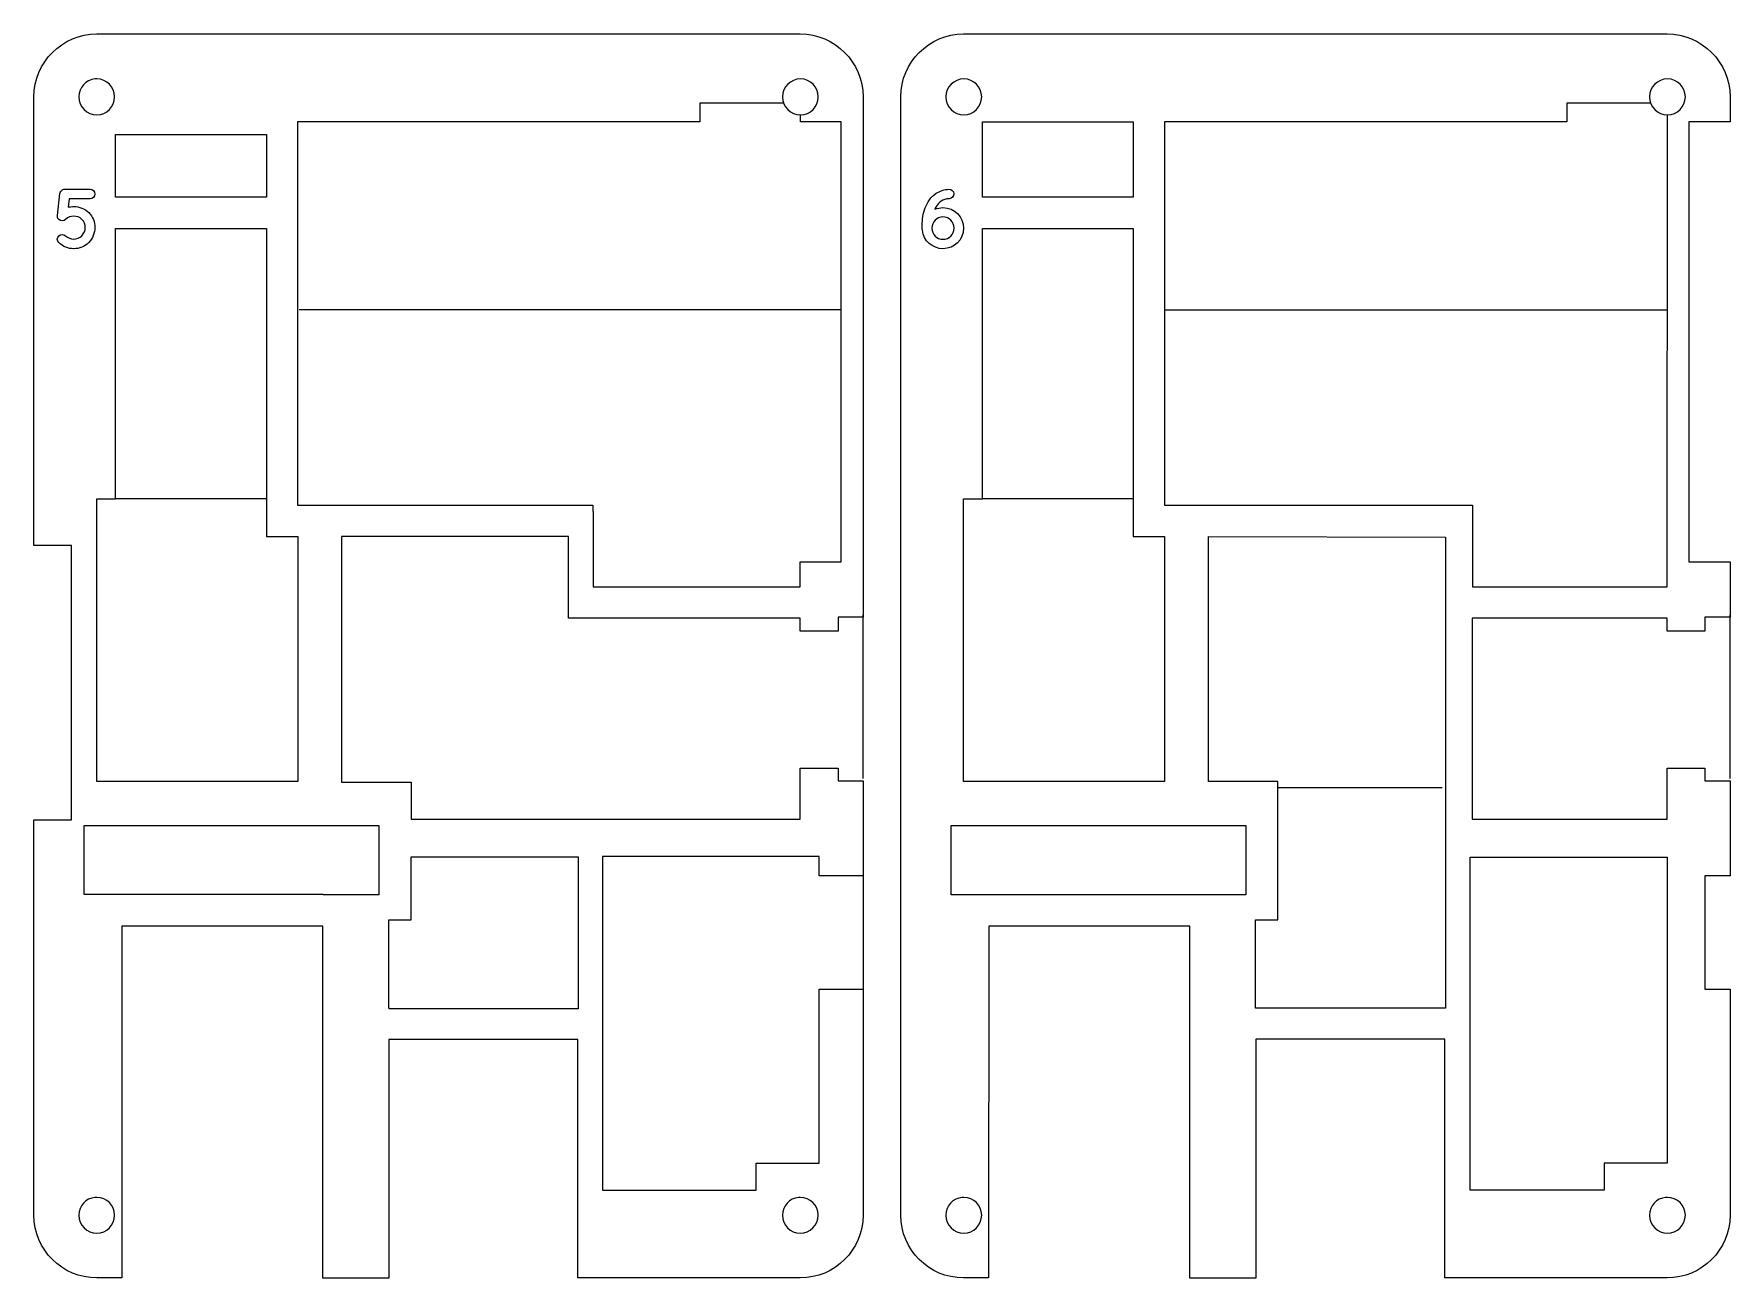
# Model space of a CAD drawing. Header units: millimetres. Extents: x -1309 to 1857, y -1546 to 39.
# Drawn here: x -562.3 to -427.3, y -476.1 to -377.1 of the extents above; entities that cross this region are included whole.
import ezdxf

# ---------------------------------------------------------------- set-up
doc = ezdxf.new("R2010")
doc.units = ezdxf.units.MM
doc.header["$LTSCALE"] = 0.5
doc.layers.add('svg6375', color=7, linetype='Continuous')

msp = doc.modelspace()

# ---------------------------------------------------------------- linework, layer by layer
at = {"layer": 'svg6375'}
for p, q in [((-486.81, -384.07), (-474.82, -384.07)), ((-486.81, -390.05), (-486.81, -384.07)), ((-474.82, -384.07), (-474.82, -390.05)), ((-555.81, -385.07), (-543.81, -385.07)), ((-555.81, -390.05), (-555.81, -385.07)), ((-543.81, -385.07), (-543.81, -390.05)), ((-543.81, -390.05), (-555.81, -390.05)), ((-474.82, -390.05), (-486.81, -390.05))]:
    msp.add_line(p, q, dxfattribs=at)
for points in [[(-502.63, -382.57), (-509.3, -382.57), (-509.3, -384.07), (-541.32, -384.07), (-541.32, -414.56), (-517.81, -414.56), (-517.81, -415.07), (-517.8, -415.07), (-517.8, -421.07), (-501.31, -421.07), (-501.31, -419.07), (-498.06, -419.07), (-498.06, -384.07), (-501.3, -384.07), (-501.3, -383.5)], [(-433.62, -382.57), (-440.3, -382.57), (-440.3, -384.07), (-472.32, -384.07), (-472.32, -414.56), (-447.81, -414.56), (-447.81, -421.07), (-432.3, -421.07), (-432.29, -383.5)], [(-555.81, -392.55), (-543.81, -392.55), (-543.81, -417.06), (-541.32, -417.06), (-541.31, -417.06), (-541.31, -436.57), (-557.31, -436.57), (-557.31, -414.07), (-555.81, -414.07), (-555.81, -392.55)], [(-486.81, -392.55), (-474.82, -392.55), (-474.82, -417.06), (-472.32, -417.06), (-472.31, -417.06), (-472.31, -436.57), (-488.31, -436.57), (-488.31, -414.07), (-486.81, -414.07), (-486.81, -392.55)], [(-498.07, -399.03), (-541.2, -399.03)], [(-432.3, -399.04), (-472.32, -399.04)], [(-543.81, -414.07), (-555.81, -414.07)], [(-474.82, -414.07), (-486.81, -414.07)], [(-468.81, -417.06), (-449.96, -417.12), (-449.96, -454.59), (-465.07, -454.59), (-465.07, -447.56), (-463.29, -447.56), (-463.29, -436.57), (-468.81, -436.57), (-468.81, -417.06)], [(-496.31, -436.31), (-496.31, -423.31)], [(-427.3, -436.31), (-427.3, -423.31)], [(-450.21, -437.07), (-463.29, -437.07)], [(-558.32, -440.07), (-534.85, -440.07), (-534.85, -445.57), (-539.3, -445.57), (-539.3, -445.56), (-555.31, -445.56), (-558.32, -445.56), (-558.32, -440.07)], [(-489.31, -440.07), (-465.85, -440.07), (-465.85, -445.57), (-489.31, -445.58), (-489.31, -440.07)], [(-532.28, -442.56), (-519, -442.56), (-519, -454.66), (-534.03, -454.66), (-534.03, -454.57), (-534.06, -454.57), (-534.06, -447.57), (-532.28, -447.57), (-532.28, -442.56)], [(-448, -442.58), (-432.3, -442.58), (-432.3, -466.94), (-437.31, -466.94), (-437.31, -469.08), (-448, -469.08), (-448, -442.58)], [(-496.31, -444.07), (-496.31, -453.08)]]:
    msp.add_lwpolyline(points, dxfattribs=at)
for points, knots in [([(-557.31, -377.07), (-560.06, -377.07), (-562.31, -379.32), (-562.31, -382.07), (-562.31, -382.07), (-562.31, -417.78), (-562.31, -417.78), (-562.31, -417.78), (-559.31, -417.78), (-559.31, -417.78), (-559.31, -417.78), (-559.31, -439.62), (-559.31, -439.62), (-559.31, -439.62), (-562.31, -439.62), (-562.31, -439.62), (-562.31, -439.62), (-562.31, -471.08), (-562.31, -471.08), (-562.31, -473.83), (-560.06, -476.07), (-557.31, -476.07), (-557.31, -476.07), (-555.32, -476.07), (-555.32, -476.07), (-555.32, -476.07), (-555.32, -469.08), (-555.32, -469.08), (-555.32, -469.08), (-555.31, -469.08), (-555.31, -469.08), (-555.31, -469.08), (-555.31, -448.07), (-555.31, -448.07), (-555.31, -448.07), (-539.31, -448.07), (-539.31, -448.07), (-539.31, -448.07), (-539.31, -476.08), (-539.31, -476.08), (-539.31, -476.08), (-534.06, -476.08), (-534.06, -476.08), (-534.06, -476.08), (-534.06, -457.1), (-534.06, -457.1), (-534.06, -457.1), (-519.01, -457.1), (-519.01, -457.1), (-519.01, -457.1), (-519.01, -476.07), (-519.01, -476.07), (-519.01, -476.07), (-501.31, -476.07), (-501.31, -476.07), (-498.56, -476.07), (-496.31, -473.83), (-496.31, -471.08), (-496.31, -471.08), (-496.31, -453.08), (-496.31, -453.08), (-496.31, -453.08), (-499.81, -453.08), (-499.81, -453.08), (-499.81, -453.08), (-499.81, -466.94), (-499.81, -466.94), (-499.81, -466.94), (-504.81, -466.94), (-504.81, -466.94), (-504.81, -466.94), (-504.81, -469.08), (-504.81, -469.08), (-504.81, -469.08), (-517.06, -469.08), (-517.06, -469.08), (-517.06, -469.08), (-517.06, -442.52), (-517.06, -442.52), (-517.06, -442.52), (-499.81, -442.52), (-499.81, -442.52), (-499.81, -442.52), (-499.81, -444.07), (-499.81, -444.07), (-499.81, -444.07), (-496.31, -444.07), (-496.31, -444.07), (-496.31, -444.07), (-496.31, -436.5), (-496.31, -436.5), (-496.31, -436.5), (-498.3, -436.5), (-498.3, -436.5), (-498.3, -436.5), (-498.3, -435.51), (-498.3, -435.51), (-498.3, -435.51), (-501.31, -435.51), (-501.31, -435.51), (-501.31, -435.51), (-501.31, -439.57), (-501.31, -439.57), (-501.31, -439.57), (-532.28, -439.57), (-532.28, -439.57), (-532.28, -439.57), (-532.28, -436.62), (-532.28, -436.62), (-532.28, -436.62), (-537.82, -436.62), (-537.82, -436.62), (-537.82, -436.62), (-537.82, -417.06), (-537.82, -417.06), (-537.82, -417.06), (-519.75, -417.06), (-519.75, -417.06), (-519.75, -417.06), (-519.75, -417.19), (-519.75, -417.19), (-519.75, -417.19), (-519.75, -423.57), (-519.75, -423.57), (-519.75, -423.57), (-501.31, -423.57), (-501.31, -423.57), (-501.31, -423.57), (-501.31, -424.6), (-501.31, -424.6), (-501.31, -424.6), (-498.3, -424.6), (-498.3, -424.6), (-498.3, -424.6), (-498.3, -423.49), (-498.3, -423.49), (-498.3, -423.49), (-496.31, -423.49), (-496.31, -423.49), (-496.31, -423.49), (-496.31, -382.07), (-496.31, -382.07), (-496.31, -379.32), (-498.56, -377.07), (-501.31, -377.07), (-501.31, -377.07), (-557.31, -377.07), (-557.31, -377.07)], [0, 0, 0, 0, 1, 1, 1, 2, 2, 2, 3, 3, 3, 4, 4, 4, 5, 5, 5, 6, 6, 6, 7, 7, 7, 8, 8, 8, 9, 9, 9, 10, 10, 10, 11, 11, 11, 12, 12, 12, 13, 13, 13, 14, 14, 14, 15, 15, 15, 16, 16, 16, 17, 17, 17, 18, 18, 18, 19, 19, 19, 20, 20, 20, 21, 21, 21, 22, 22, 22, 23, 23, 23, 24, 24, 24, 25, 25, 25, 26, 26, 26, 27, 27, 27, 28, 28, 28, 29, 29, 29, 30, 30, 30, 31, 31, 31, 32, 32, 32, 33, 33, 33, 34, 34, 34, 35, 35, 35, 36, 36, 36, 37, 37, 37, 38, 38, 38, 39, 39, 39, 40, 40, 40, 41, 41, 41, 42, 42, 42, 43, 43, 43, 44, 44, 44, 45, 45, 45, 46, 46, 46, 47, 47, 47, 48, 48, 48, 49, 49, 49, 49]), ([(-488.31, -377.07), (-491.06, -377.07), (-493.31, -379.32), (-493.31, -382.07), (-493.31, -382.07), (-493.31, -471.08), (-493.31, -471.08), (-493.31, -473.83), (-491.06, -476.07), (-488.31, -476.07), (-488.31, -476.07), (-486.32, -476.07), (-486.32, -476.07), (-486.32, -476.07), (-486.31, -448.08), (-486.31, -448.08), (-486.31, -448.08), (-470.31, -448.08), (-470.31, -448.08), (-470.31, -448.08), (-470.31, -476.08), (-470.31, -476.08), (-470.31, -476.08), (-465.06, -476.08), (-465.06, -476.08), (-465.06, -476.08), (-465.06, -457.06), (-465.06, -457.06), (-465.06, -457.06), (-450.01, -457.06), (-450.01, -457.06), (-450.01, -457.06), (-450.01, -476.07), (-450.01, -476.07), (-450.01, -476.07), (-432.3, -476.07), (-432.3, -476.07), (-429.55, -476.07), (-427.3, -473.83), (-427.3, -471.08), (-427.3, -471.08), (-427.3, -453.08), (-427.3, -453.08), (-427.3, -453.08), (-429.3, -453.08), (-429.3, -453.08), (-429.3, -453.08), (-429.3, -444.07), (-429.3, -444.07), (-429.3, -444.07), (-427.3, -444.07), (-427.3, -444.07), (-427.3, -444.07), (-427.3, -436.5), (-427.3, -436.5), (-427.3, -436.5), (-429.3, -436.5), (-429.3, -436.5), (-429.3, -436.5), (-429.3, -435.51), (-429.3, -435.51), (-429.3, -435.51), (-432.3, -435.51), (-432.3, -435.51), (-432.3, -435.51), (-432.3, -439.57), (-432.3, -439.57), (-432.3, -439.57), (-447.84, -439.57), (-447.84, -439.57), (-447.84, -439.57), (-447.84, -423.57), (-447.84, -423.57), (-447.84, -423.57), (-432.3, -423.57), (-432.3, -423.57), (-432.3, -423.57), (-432.3, -424.6), (-432.3, -424.6), (-432.3, -424.6), (-429.3, -424.6), (-429.3, -424.6), (-429.3, -424.6), (-429.3, -423.49), (-429.3, -423.49), (-429.3, -423.49), (-427.3, -423.49), (-427.3, -423.49), (-427.3, -423.49), (-427.3, -420.06), (-427.3, -420.06), (-427.3, -420.06), (-427.3, -419.07), (-427.3, -419.07), (-427.3, -419.07), (-430.58, -419.07), (-430.58, -419.07), (-430.58, -419.07), (-430.58, -384.07), (-430.58, -384.07), (-430.58, -384.07), (-427.3, -384.07), (-427.3, -384.07), (-427.3, -384.07), (-427.3, -382.57), (-427.3, -382.57), (-427.3, -382.57), (-427.3, -382.07), (-427.3, -382.07), (-427.3, -379.32), (-429.55, -377.07), (-432.3, -377.07), (-432.3, -377.07), (-436.83, -377.07), (-436.83, -377.07), (-436.83, -377.07), (-488.31, -377.07), (-488.31, -377.07)], [0, 0, 0, 0, 1, 1, 1, 2, 2, 2, 3, 3, 3, 4, 4, 4, 5, 5, 5, 6, 6, 6, 7, 7, 7, 8, 8, 8, 9, 9, 9, 10, 10, 10, 11, 11, 11, 12, 12, 12, 13, 13, 13, 14, 14, 14, 15, 15, 15, 16, 16, 16, 17, 17, 17, 18, 18, 18, 19, 19, 19, 20, 20, 20, 21, 21, 21, 22, 22, 22, 23, 23, 23, 24, 24, 24, 25, 25, 25, 26, 26, 26, 27, 27, 27, 28, 28, 28, 29, 29, 29, 30, 30, 30, 31, 31, 31, 32, 32, 32, 33, 33, 33, 34, 34, 34, 35, 35, 35, 36, 36, 36, 37, 37, 37, 38, 38, 38, 39, 39, 39, 39]), ([(-557.45, -380.65), (-557.4, -380.64), (-557.36, -380.65), (-557.31, -380.65), (-556.52, -380.65), (-555.89, -381.29), (-555.89, -382.08), (-555.89, -382.86), (-556.52, -383.5), (-557.31, -383.5), (-558.1, -383.5), (-558.74, -382.86), (-558.74, -382.08), (-558.74, -381.34), (-558.17, -380.72), (-557.45, -380.65)], [0, 0, 0, 0, 1, 1, 1, 2, 2, 2, 3, 3, 3, 4, 4, 4, 5, 5, 5, 5]), ([(-501.3, -380.65), (-500.51, -380.65), (-499.88, -381.29), (-499.88, -382.08), (-499.88, -382.86), (-500.51, -383.5), (-501.3, -383.5), (-502.09, -383.5), (-502.73, -382.86), (-502.73, -382.08), (-502.73, -381.29), (-502.09, -380.65), (-501.3, -380.65)], [0, 0, 0, 0, 1, 1, 1, 2, 2, 2, 3, 3, 3, 4, 4, 4, 4]), ([(-488.29, -380.65), (-487.5, -380.65), (-486.87, -381.29), (-486.87, -382.08), (-486.87, -382.86), (-487.5, -383.5), (-488.29, -383.5), (-489.08, -383.5), (-489.72, -382.86), (-489.72, -382.08), (-489.72, -381.29), (-489.08, -380.65), (-488.29, -380.65)], [0, 0, 0, 0, 1, 1, 1, 2, 2, 2, 3, 3, 3, 4, 4, 4, 4]), ([(-432.28, -380.65), (-431.5, -380.65), (-430.86, -381.29), (-430.86, -382.08), (-430.86, -382.86), (-431.5, -383.5), (-432.28, -383.5), (-433.07, -383.5), (-433.71, -382.86), (-433.71, -382.08), (-433.71, -381.29), (-433.07, -380.65), (-432.28, -380.65)], [0, 0, 0, 0, 1, 1, 1, 2, 2, 2, 3, 3, 3, 4, 4, 4, 4]), ([(-559.14, -390.8), (-559.29, -390.8), (-559.44, -390.82), (-559.59, -390.86), (-559.59, -390.86), (-559.51, -390.19), (-559.51, -390.19), (-559.51, -390.19), (-557.84, -390.19), (-557.84, -390.19), (-557.63, -390.19), (-557.46, -390.01), (-557.46, -389.81), (-557.46, -389.59), (-557.63, -389.42), (-557.84, -389.42), (-557.84, -389.42), (-559.84, -389.42), (-559.84, -389.42), (-559.91, -389.42), (-559.97, -389.44), (-560.02, -389.46), (-560.03, -389.47), (-560.03, -389.47), (-560.04, -389.48), (-560.05, -389.48), (-560.05, -389.48), (-560.07, -389.49), (-560.15, -389.55), (-560.22, -389.65), (-560.24, -389.76), (-560.24, -389.76), (-560.44, -391.52), (-560.44, -391.52), (-560.45, -391.55), (-560.45, -391.59), (-560.44, -391.63), (-560.44, -391.64), (-560.43, -391.64), (-560.43, -391.64), (-560.43, -391.66), (-560.43, -391.67), (-560.43, -391.69), (-560.42, -391.7), (-560.41, -391.71), (-560.41, -391.73), (-560.4, -391.73), (-560.4, -391.73), (-560.4, -391.75), (-560.38, -391.77), (-560.36, -391.81), (-560.33, -391.83), (-560.18, -391.98), (-559.94, -391.98), (-559.79, -391.83), (-559.61, -391.65), (-559.37, -391.57), (-559.14, -391.57), (-558.9, -391.57), (-558.67, -391.65), (-558.5, -391.83), (-558.31, -392.01), (-558.22, -392.24), (-558.22, -392.48), (-558.22, -392.71), (-558.32, -392.95), (-558.5, -393.13), (-558.67, -393.31), (-558.91, -393.4), (-559.14, -393.4), (-559.38, -393.4), (-559.61, -393.31), (-559.79, -393.13), (-559.94, -392.98), (-560.19, -392.98), (-560.33, -393.13), (-560.49, -393.28), (-560.49, -393.53), (-560.33, -393.67), (-560.01, -394), (-559.57, -394.16), (-559.15, -394.16), (-559.15, -394.16), (-559.14, -394.16), (-559.14, -394.16), (-558.71, -394.16), (-558.28, -394), (-557.95, -393.67), (-557.63, -393.35), (-557.46, -392.91), (-557.46, -392.48), (-557.46, -392.05), (-557.62, -391.62), (-557.95, -391.29), (-558.28, -390.96), (-558.71, -390.8), (-559.14, -390.8)], [0, 0, 0, 0, 1, 1, 1, 2, 2, 2, 3, 3, 3, 4, 4, 4, 5, 5, 5, 6, 6, 6, 7, 7, 7, 8, 8, 8, 9, 9, 9, 10, 10, 10, 11, 11, 11, 12, 12, 12, 13, 13, 13, 14, 14, 14, 15, 15, 15, 16, 16, 16, 17, 17, 17, 18, 18, 18, 19, 19, 19, 20, 20, 20, 21, 21, 21, 22, 22, 22, 23, 23, 23, 24, 24, 24, 25, 25, 25, 26, 26, 26, 27, 27, 27, 28, 28, 28, 29, 29, 29, 30, 30, 30, 31, 31, 31, 32, 32, 32, 32]), ([(-489.95, -390.89), (-490.18, -390.89), (-490.41, -390.93), (-490.6, -391.02), (-490.58, -390.96), (-490.55, -390.9), (-490.51, -390.85), (-490.4, -390.64), (-490.26, -390.49), (-490.09, -390.37), (-489.91, -390.26), (-489.71, -390.19), (-489.45, -390.18), (-489.24, -390.16), (-489.08, -389.99), (-489.08, -389.79), (-489.1, -389.58), (-489.27, -389.42), (-489.48, -389.43), (-489.86, -389.44), (-490.21, -389.56), (-490.49, -389.75), (-490.92, -390.03), (-491.2, -390.46), (-491.37, -390.91), (-491.54, -391.35), (-491.6, -391.84), (-491.6, -392.3), (-491.6, -392.42), (-491.6, -392.55), (-491.59, -392.68), (-491.58, -392.69), (-491.58, -392.69), (-491.58, -392.69), (-491.5, -393.52), (-490.81, -394.16), (-489.95, -394.16), (-489.04, -394.16), (-488.31, -393.43), (-488.31, -392.53), (-488.31, -391.62), (-489.04, -390.89), (-489.95, -390.89)], [0, 0, 0, 0, 1, 1, 1, 2, 2, 2, 3, 3, 3, 4, 4, 4, 5, 5, 5, 6, 6, 6, 7, 7, 7, 8, 8, 8, 9, 9, 9, 10, 10, 10, 11, 11, 11, 12, 12, 12, 13, 13, 13, 14, 14, 14, 14]), ([(-489.95, -393.41), (-490.45, -393.41), (-490.84, -393.02), (-490.84, -392.53), (-490.84, -392.04), (-490.45, -391.63), (-489.95, -391.63), (-489.46, -391.63), (-489.06, -392.04), (-489.06, -392.53), (-489.06, -393.02), (-489.46, -393.41), (-489.95, -393.41)], [0, 0, 0, 0, 1, 1, 1, 2, 2, 2, 3, 3, 3, 4, 4, 4, 4]), ([(-557.45, -469.66), (-557.4, -469.65), (-557.36, -469.66), (-557.31, -469.66), (-556.52, -469.66), (-555.89, -470.29), (-555.89, -471.08), (-555.89, -471.87), (-556.52, -472.51), (-557.31, -472.51), (-558.1, -472.51), (-558.74, -471.87), (-558.74, -471.08), (-558.74, -470.34), (-558.17, -469.73), (-557.45, -469.66)], [0, 0, 0, 0, 1, 1, 1, 2, 2, 2, 3, 3, 3, 4, 4, 4, 5, 5, 5, 5]), ([(-501.45, -469.66), (-501.4, -469.65), (-501.36, -469.66), (-501.31, -469.66), (-500.52, -469.66), (-499.88, -470.29), (-499.88, -471.08), (-499.88, -471.87), (-500.52, -472.51), (-501.31, -472.51), (-502.1, -472.51), (-502.73, -471.87), (-502.73, -471.08), (-502.73, -470.34), (-502.17, -469.73), (-501.45, -469.66)], [0, 0, 0, 0, 1, 1, 1, 2, 2, 2, 3, 3, 3, 4, 4, 4, 5, 5, 5, 5]), ([(-488.43, -469.66), (-488.38, -469.65), (-488.34, -469.66), (-488.29, -469.66), (-487.5, -469.66), (-486.87, -470.29), (-486.87, -471.08), (-486.87, -471.87), (-487.5, -472.51), (-488.29, -472.51), (-489.08, -472.51), (-489.72, -471.87), (-489.72, -471.08), (-489.72, -470.34), (-489.15, -469.73), (-488.43, -469.66)], [0, 0, 0, 0, 1, 1, 1, 2, 2, 2, 3, 3, 3, 4, 4, 4, 5, 5, 5, 5]), ([(-432.43, -469.66), (-432.39, -469.65), (-432.34, -469.66), (-432.29, -469.66), (-431.51, -469.66), (-430.86, -470.29), (-430.86, -471.08), (-430.86, -471.87), (-431.51, -472.51), (-432.29, -472.51), (-433.08, -472.51), (-433.71, -471.87), (-433.71, -471.08), (-433.71, -470.34), (-433.15, -469.73), (-432.43, -469.66)], [0, 0, 0, 0, 1, 1, 1, 2, 2, 2, 3, 3, 3, 4, 4, 4, 5, 5, 5, 5])]:
    msp.add_open_spline(points, degree=3, knots=knots, dxfattribs=at)

doc.saveas('drawing.dxf')
